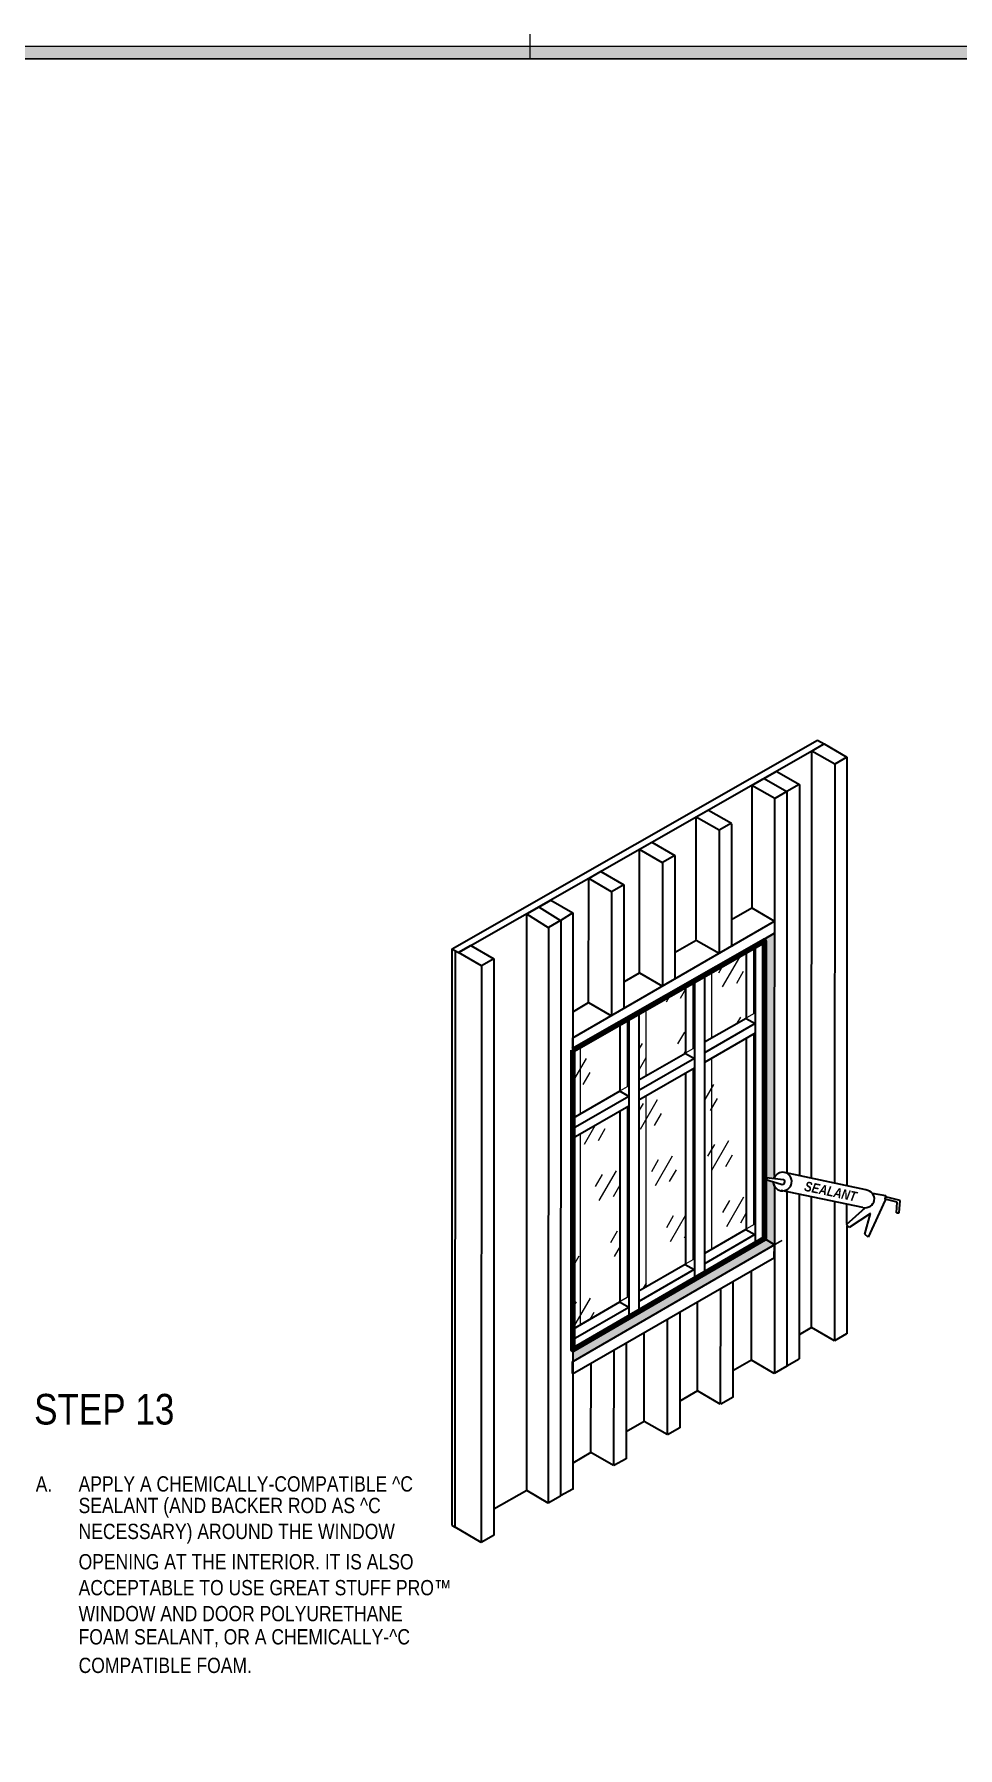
# Model space of a CAD drawing. Header units: inches. Extents: x -17.6 to 82.3, y -15.1 to 23.2.
# Drawn here: x 56.27 to 65.71, y 5.68 to 23.19 of the extents above; entities that cross this region are included whole.
import ezdxf

# ---------------------------------------------------------------- set-up
doc = ezdxf.new("R2010")
doc.units = ezdxf.units.IN
doc.header["$MEASUREMENT"] = 0
for name, color, linetype, lineweight in [('.ATI-DETAIL', 7, 'Continuous', 0), ('.ATI-HATCH', 7, 'Continuous', 0), ('.ATI-TEXT', 7, 'Continuous', 0), ('G-ANNO-TTLB', 7, 'Continuous', 0), ('TYVEK', 7, 'Continuous', 0), ('X-REF - TRACED', 7, 'Continuous', 0)]:
    doc.layers.add(name, color=color, linetype=linetype, lineweight=lineweight)

# ---------------------------------------------------------------- blocks, each defined once
blk = doc.blocks.new('Block_281')
at = {"layer": 'TYVEK', "color": 1, "lineweight": 25, "true_color": 0xff0000}
for p, q in [((63.544, 13.832), (63.544, 13.214)), ((62.924, 13.475), (62.924, 13.062)), ((63.544, 13.133), (63.12, 12.889)), ((63.544, 13.214), (63.544, 13.133)), ((63.544, 13.133), (63.636, 13.08)), ((62.924, 13.062), (62.924, 12.776)), ((63.636, 13.08), (63.12, 12.782)), ((62.923, 10.619), (62.448, 10.345)), ((63.015, 10.566), (62.448, 10.239)), ((62.345, 10.179), (62.252, 10.232))]:
    blk.add_line(p, q, dxfattribs=at)
blk = doc.blocks.new('Block_280')
at = {"layer": 'TYVEK', "color": 1, "lineweight": 25, "true_color": 0xff0000}
for p, q in [((63.636, 13.886), (63.636, 10.825)), ((63.017, 13.528), (63.017, 10.468)), ((63.12, 13.588), (63.12, 10.527)), ((62.346, 13.141), (62.346, 10.081)), ((62.449, 13.201), (62.449, 10.14)), ((62.254, 13.088), (62.254, 12.47)), ((63.636, 12.981), (63.12, 12.683)), ((63.544, 12.928), (63.544, 10.976)), ((62.924, 12.776), (62.449, 12.502)), ((63.017, 12.722), (62.449, 12.395)), ((63.017, 12.623), (62.449, 12.296)), ((62.924, 12.776), (63.017, 12.722)), ((62.254, 12.47), (62.254, 12.389)), ((62.924, 12.57), (62.924, 10.618)), ((62.254, 12.389), (61.779, 12.114)), ((62.346, 12.335), (61.779, 12.008)), ((62.346, 12.335), (62.254, 12.389)), ((62.346, 12.236), (61.779, 11.909)), ((62.254, 12.183), (62.254, 10.231)), ((63.542, 10.977), (63.118, 10.732)), ((63.635, 10.924), (63.118, 10.626)), ((63.542, 10.977), (63.635, 10.924)), ((62.252, 10.232), (61.777, 9.958)), ((62.345, 10.179), (61.777, 9.851))]:
    blk.add_line(p, q, dxfattribs=at)
at = {"layer": 'TYVEK'}
blk.add_blockref('Block_281', (0, 0), dxfattribs=at)
blk = doc.blocks.new('Block_279')
at = {"layer": 'TYVEK', "color": 1, "lineweight": 25, "true_color": 0xff0000}
blk.add_line((62.923, 10.619), (63.015, 10.566), dxfattribs=at)
at = {"layer": 'TYVEK'}
blk.add_blockref('Block_280', (0, 0), dxfattribs=at)
blk = doc.blocks.new('Block_282')
at = {"layer": 'TYVEK', "color": 18, "lineweight": 25, "true_color": 0x000000}
for points in [[(64.091, 15.543)], [(64.091, 11.163)]]:
    blk.add_lwpolyline(points, dxfattribs=at)
blk = doc.blocks.new('Block_283')
at = {"layer": 'TYVEK', "color": 18, "lineweight": 25, "true_color": 0x000000}
blk.add_line((61.773, 14.212), (61.773, 8.32), dxfattribs=at)
for points in [[(61.244, 13.9)], [(61.244, 8.007)]]:
    blk.add_lwpolyline(points, dxfattribs=at)
blk = doc.blocks.new('Block_284')
at = {"layer": 'TYVEK', "color": 18, "lineweight": 25, "true_color": 0x000000}
for p, q in [((61.43, 14.271), (61.65, 14.135)), ((61.549, 14.342), (61.776, 14.211))]:
    blk.add_line(p, q, dxfattribs=at)
blk = doc.blocks.new('Block_438')
at = {"layer": '.ATI-TEXT', "char_height": 0.2, "attachment_point": 7}
for s, insert in [('\\C18;\\c0;\\FArial Narrow|b0|i0|c1;\\H0.156250;\\W1.000000;A.', (56.288, 8.296)), ('\\C18;\\c0;\\FArial Narrow|b0|i0|c1;\\H0.156250;\\W1.000000;APPLY A CHEMICALLY-COMPATIBLE ^C', (56.726, 8.296)), ('\\C18;\\c0;\\FArial Narrow|b0|i0|c1;\\H0.156250;\\W1.000000;SEALANT (AND BACKER ROD AS ^C', (56.726, 8.031)), ('\\C18;\\c0;\\FArial Narrow|b0|i0|c1;\\H0.156250;\\W1.000000;NECESSARY) AROUND THE WINDOW ', (56.726, 7.766)), ('\\C18;\\c0;\\FArial Narrow|b0|i0|c1;\\H0.156250;\\W1.000000;OPENING AT THE INTERIOR. IT IS ALSO ', (56.726, 7.501)), ('\\C18;\\c0;\\FArial Narrow|b0|i0|c1;\\H0.156250;\\W1.000000;ACCEPTABLE TO USE GREAT STUFF PRO™ ', (56.726, 7.236)), ('\\C18;\\c0;\\FArial Narrow|b0|i0|c1;\\H0.156250;\\W1.000000;WINDOW AND DOOR POLYURETHANE ', (56.726, 6.971)), ('\\C18;\\c0;\\FArial Narrow|b0|i0|c1;\\H0.156250;\\W1.000000;FOAM SEALANT, OR A CHEMICALLY-^C', (56.726, 6.707)), ('\\C18;\\c0;\\FArial Narrow|b0|i0|c1;\\H0.156250;\\W1.000000;COMPATIBLE FOAM.', (56.726, 6.442))]:
    blk.add_mtext(s, dxfattribs=dict(at, insert=insert))

msp = doc.modelspace()

# ---------------------------------------------------------------- hatches: boundary and pattern name
at = {"layer": '.ATI-HATCH', "true_color": 0x808080, "transparency": 33554483}
msp.add_hatch(color=8, dxfattribs=at).paths.add_polyline_path([(63.911, 10.865), (63.83, 10.823), (63.72, 10.887), (63.698, 10.872), (63.18, 10.573), (63.077, 10.514), (62.509, 10.186), (61.774, 9.759), (61.774, 9.629)])
at = {"layer": 'G-ANNO-TTLB', "true_color": 0xff00ff, "transparency": 33554687}
h = msp.add_hatch(color=6, dxfattribs=at)
edge = h.paths.add_edge_path()
edge.add_spline(control_points=[(77.902, -11.061), (77.902, -11.061), (37.214, -11.061), (37.214, -11.061), (37.214, -11.061), (37.214, 23.064), (37.214, 23.064), (37.214, 23.064), (77.902, 23.064), (77.902, 23.064), (77.902, 23.064), (77.902, -11.061), (77.902, -11.061)], knot_values=[0, 0, 0, 0, 1, 1, 1, 2, 2, 2, 3, 3, 3, 4, 4, 4, 4], degree=3, periodic=0)
edge = h.paths.add_edge_path()
edge.add_spline(control_points=[(37.339, 22.939), (37.339, 22.939), (37.339, -10.936), (37.339, -10.936), (37.339, -10.936), (77.777, -10.936), (77.777, -10.936), (77.777, -10.936), (77.777, 22.939), (77.777, 22.939), (77.777, 22.939), (37.339, 22.939), (37.339, 22.939)], knot_values=[0, 0, 0, 0, 1, 1, 1, 2, 2, 2, 3, 3, 3, 4, 4, 4, 4], degree=3, periodic=0)
edge.add_line((37.339, 22.939), (37.339, 22.939))
at = {"layer": 'TYVEK', "true_color": 0x808080, "transparency": 33554483}
h = msp.add_hatch(color=8, dxfattribs=at)
edge = h.paths.add_edge_path()
edge.add_spline(control_points=[(63.733, 11.498), (63.733, 11.492), (63.736, 11.487), (63.742, 11.485), (63.742, 11.485), (63.819, 11.463), (63.819, 11.463), (63.819, 11.445), (63.825, 11.428), (63.834, 11.414), (63.834, 11.414), (63.834, 10.82), (63.834, 10.82), (63.834, 10.82), (63.724, 10.883), (63.724, 10.883), (63.724, 10.883), (63.724, 13.944), (63.724, 13.944), (63.724, 13.944), (63.836, 14.008), (63.836, 14.008), (63.836, 14.008), (63.834, 11.519), (63.834, 11.519), (63.83, 11.512), (63.827, 11.505), (63.824, 11.498), (63.824, 11.498), (63.745, 11.507), (63.745, 11.507), (63.739, 11.507), (63.734, 11.504), (63.733, 11.498)], knot_values=[0, 0, 0, 0, 1, 1, 1, 2, 2, 2, 3, 3, 3, 4, 4, 4, 5, 5, 5, 6, 6, 6, 7, 7, 7, 8, 8, 8, 9, 9, 9, 10, 10, 10, 11, 11, 11, 11], degree=3, periodic=0)

# ---------------------------------------------------------------- linework, layer by layer
at = {"layer": '.ATI-DETAIL', "color": 18, "lineweight": 25, "true_color": 0x000000}
msp.add_line((64.091, 15.522), (64.091, 11.527), dxfattribs=at)
at = {"layer": '.ATI-DETAIL'}
for points, knots in [([(63.619, 13.879), (63.619, 13.879), (63.195, 13.634), (63.195, 13.634), (63.195, 13.634), (63.195, 12.936), (63.195, 12.936), (63.195, 12.936), (63.619, 13.18), (63.619, 13.18), (63.619, 13.18), (63.619, 13.261), (63.619, 13.261), (63.619, 13.261), (63.619, 13.879), (63.619, 13.879)], [0, 0, 0, 0, 1, 1, 1, 2, 2, 2, 3, 3, 3, 4, 4, 4, 5, 5, 5, 5]), ([(63, 13.109), (63, 13.109), (63, 13.521), (63, 13.521), (63, 13.521), (62.525, 13.247), (62.525, 13.247), (62.525, 13.247), (62.525, 12.548), (62.525, 12.548), (62.525, 12.548), (63, 12.823), (63, 12.823), (63, 12.823), (63, 13.109), (63, 13.109)], [0, 0, 0, 0, 1, 1, 1, 2, 2, 2, 3, 3, 3, 4, 4, 4, 5, 5, 5, 5]), ([(62.329, 13.134), (62.329, 13.134), (61.854, 12.86), (61.854, 12.86), (61.854, 12.86), (61.854, 12.161), (61.854, 12.161), (61.854, 12.161), (62.329, 12.435), (62.329, 12.435), (62.329, 12.435), (62.329, 12.516), (62.329, 12.516), (62.329, 12.516), (62.329, 13.134), (62.329, 13.134)], [0, 0, 0, 0, 1, 1, 1, 2, 2, 2, 3, 3, 3, 4, 4, 4, 5, 5, 5, 5]), ([(63.619, 12.975), (63.619, 12.975), (63.195, 12.73), (63.195, 12.73), (63.195, 12.73), (63.195, 10.78), (63.195, 10.78), (63.195, 10.78), (63.619, 11.025), (63.619, 11.025), (63.619, 11.025), (63.619, 12.975), (63.619, 12.975)], [0, 0, 0, 0, 1, 1, 1, 2, 2, 2, 3, 3, 3, 4, 4, 4, 4]), ([(63, 12.617), (63, 12.617), (62.525, 12.343), (62.525, 12.343), (62.525, 12.343), (62.525, 10.393), (62.525, 10.393), (62.525, 10.393), (63, 10.667), (63, 10.667), (63, 10.667), (63, 12.617), (63, 12.617)], [0, 0, 0, 0, 1, 1, 1, 2, 2, 2, 3, 3, 3, 4, 4, 4, 4]), ([(62.329, 12.23), (62.329, 12.23), (61.854, 11.956), (61.854, 11.956), (61.854, 11.956), (61.854, 10.006), (61.854, 10.006), (61.854, 10.006), (62.329, 10.28), (62.329, 10.28), (62.329, 10.28), (62.329, 12.23), (62.329, 12.23)], [0, 0, 0, 0, 1, 1, 1, 2, 2, 2, 3, 3, 3, 4, 4, 4, 4])]:
    msp.add_open_spline(points, degree=3, knots=knots, dxfattribs=at)
at = {"layer": '.ATI-DETAIL', "color": 251, "lineweight": 0, "true_color": 0x5b5b5b}
for points in [[(63.267, 13.599), (63.267, 13.599), (63.332, 13.712), (63.332, 13.712)], [(63.305, 13.456), (63.305, 13.456), (63.48, 13.759), (63.48, 13.759)], [(63.449, 13.494), (63.449, 13.494), (63.519, 13.615), (63.519, 13.615)], [(62.732, 13.302), (62.732, 13.302), (62.786, 13.397), (62.786, 13.397)], [(62.875, 13.34), (62.875, 13.34), (62.93, 13.436), (62.93, 13.436)], [(63.454, 13.083), (63.454, 13.083), (63.491, 13.147), (63.491, 13.147)], [(62.847, 12.872), (62.847, 12.872), (62.917, 12.993), (62.917, 12.993)], [(62.455, 12.824), (62.455, 12.824), (62.487, 12.878), (62.487, 12.878)], [(62.908, 12.768), (62.908, 12.768), (62.93, 12.806), (62.93, 12.806)], [(61.785, 12.502), (61.785, 12.502), (61.913, 12.724), (61.913, 12.724)], [(62.455, 12.614), (62.455, 12.614), (62.525, 12.734), (62.525, 12.734)], [(61.881, 12.459), (61.881, 12.459), (61.951, 12.58), (61.951, 12.58)], [(63.126, 12.305), (63.126, 12.305), (63.214, 12.458), (63.214, 12.458)], [(62.455, 12.194), (62.455, 12.194), (62.497, 12.265), (62.497, 12.265)], [(62.465, 12.001), (62.465, 12.001), (62.64, 12.304), (62.64, 12.304)], [(63.182, 12.193), (63.182, 12.193), (63.252, 12.314), (63.252, 12.314)], [(62.609, 12.039), (62.609, 12.039), (62.679, 12.16), (62.679, 12.16)], [(61.892, 11.847), (61.892, 11.847), (62.003, 12.04), (62.003, 12.04)], [(62.035, 11.885), (62.035, 11.885), (62.105, 12.007), (62.105, 12.007)], [(63.154, 11.724), (63.154, 11.724), (63.224, 11.845), (63.224, 11.845)], [(63.193, 11.581), (63.193, 11.581), (63.368, 11.884), (63.368, 11.884)], [(63.336, 11.619), (63.336, 11.619), (63.406, 11.74), (63.406, 11.74)], [(62.045, 11.273), (62.045, 11.273), (62.22, 11.576), (62.22, 11.576)], [(62.581, 11.57), (62.581, 11.57), (62.651, 11.692), (62.651, 11.692)], [(62.619, 11.427), (62.619, 11.427), (62.794, 11.73), (62.794, 11.73)], [(62.762, 11.465), (62.762, 11.465), (62.832, 11.587), (62.832, 11.587)], [(62.007, 11.417), (62.007, 11.417), (62.077, 11.538), (62.077, 11.538)], [(62.189, 11.312), (62.189, 11.312), (62.259, 11.433), (62.259, 11.433)], [(63.308, 11.15), (63.308, 11.15), (63.378, 11.272), (63.378, 11.272)], [(63.346, 11.007), (63.346, 11.007), (63.521, 11.31), (63.521, 11.31)], [(62.734, 10.997), (62.734, 10.997), (62.804, 11.118), (62.804, 11.118)], [(62.773, 10.853), (62.773, 10.853), (62.93, 11.126), (62.93, 11.126)], [(63.49, 11.045), (63.49, 11.045), (63.55, 11.149), (63.55, 11.149)], [(62.161, 10.843), (62.161, 10.843), (62.231, 10.964), (62.231, 10.964)], [(62.916, 10.892), (62.916, 10.892), (62.93, 10.916), (62.93, 10.916)], [(61.785, 10.822), (61.785, 10.822), (61.8, 10.849), (61.8, 10.849)], [(61.785, 10.612), (61.785, 10.612), (61.839, 10.706), (61.839, 10.706)], [(62.199, 10.7), (62.199, 10.7), (62.26, 10.805), (62.26, 10.805)], [(62.497, 10.375), (62.497, 10.375), (62.528, 10.429), (62.528, 10.429)], [(61.785, 9.982), (61.785, 9.982), (61.954, 10.275), (61.954, 10.275)], [(61.785, 10.192), (61.785, 10.192), (61.811, 10.237), (61.811, 10.237)], [(61.951, 10.06), (61.951, 10.06), (61.992, 10.132), (61.992, 10.132)]]:
    msp.add_open_spline(points, degree=3, dxfattribs=at)
at = {"layer": '.ATI-HATCH'}
msp.add_lwpolyline([(63.911, 10.865), (63.83, 10.823), (63.72, 10.887), (63.698, 10.872), (63.18, 10.573), (63.077, 10.514), (62.509, 10.186), (61.774, 9.759), (61.774, 9.629)], close=True, dxfattribs=at)
at = {"layer": 'G-ANNO-TTLB', "color": 6, "lineweight": 9, "true_color": 0xff00ff}
for p, q in [((61.339, 22.939), (61.339, 23.189)), ((77.902, 23.064), (37.214, 23.064)), ((77.777, 22.939), (37.339, 22.939)), ((37.339, 22.939), (77.777, 22.939))]:
    msp.add_line(p, q, dxfattribs=at)
at = {"layer": 'G-ANNO-TTLB', "color": 18, "lineweight": 0, "true_color": 0x000000}
msp.add_lwpolyline([(37.339, -10.936), (37.339, 22.939), (77.777, 22.939), (77.777, -10.936)], close=True, dxfattribs=at)
at = {"layer": 'G-ANNO-TTLB'}
for points in [[(77.902, -11.061), (77.902, -11.061), (37.214, -11.061), (37.214, -11.061), (37.214, -11.061), (37.214, 23.064), (37.214, 23.064), (37.214, 23.064), (77.902, 23.064), (77.902, 23.064), (77.902, 23.064), (77.902, -11.061), (77.902, -11.061)], [(37.339, 22.939), (37.339, 22.939), (37.339, -10.936), (37.339, -10.936), (37.339, -10.936), (77.777, -10.936), (77.777, -10.936), (77.777, -10.936), (77.777, 22.939), (77.777, 22.939), (77.777, 22.939), (37.339, 22.939), (37.339, 22.939)]]:
    msp.add_open_spline(points, degree=3, knots=[0, 0, 0, 0, 1, 1, 1, 2, 2, 2, 3, 3, 3, 4, 4, 4, 4], dxfattribs=at)
at = {"layer": 'TYVEK', "color": 18, "lineweight": 25, "true_color": 0x000000}
for p, q in [((60.542, 13.844), (64.275, 15.976)), ((64.342, 15.937), (64.217, 15.865)), ((64.275, 15.976), (64.342, 15.937)), ((64.342, 15.937), (64.575, 15.802)), ((64.214, 11.506), (64.217, 15.865)), ((64.45, 15.73), (64.217, 15.865)), ((64.575, 15.802), (64.45, 15.73)), ((64.575, 15.802), (64.575, 11.422)), ((63.731, 15.586), (63.606, 15.514)), ((63.857, 15.657), (63.732, 15.586)), ((63.857, 15.657), (64.091, 15.522)), ((64.45, 15.73), (64.447, 11.461)), ((63.837, 15.379), (63.603, 15.514)), ((63.603, 15.514), (63.603, 14.262)), ((64.088, 15.522), (63.962, 15.451)), ((63.962, 15.451), (63.962, 11.552)), ((63.16, 15.262), (63.035, 15.19)), ((63.16, 15.262), (63.394, 15.127)), ((63.836, 15.379), (63.832, 11.527)), ((63.035, 13.938), (63.036, 15.194)), ((63.269, 15.055), (63.035, 15.19)), ((63.394, 15.127), (63.269, 15.055)), ((63.394, 15.12), (63.394, 13.863)), ((62.581, 14.931), (62.456, 14.859)), ((62.581, 14.933), (62.815, 14.798)), ((63.269, 15.055), (63.268, 13.797)), ((62.69, 14.724), (62.456, 14.859)), ((62.456, 13.599), (62.456, 14.859)), ((62.69, 14.724), (62.689, 13.462)), ((62.815, 14.798), (62.69, 14.726)), ((62.815, 14.796), (62.815, 13.535)), ((61.936, 13.295), (61.937, 14.561)), ((62.062, 14.633), (61.937, 14.561)), ((62.17, 14.426), (61.937, 14.561)), ((62.062, 14.633), (62.296, 14.498)), ((62.17, 14.426), (62.169, 13.16)), ((62.295, 14.498), (62.17, 14.426)), ((62.296, 14.498), (62.296, 13.233)), ((61.43, 14.271), (61.305, 14.199)), ((61.525, 14.06), (61.305, 14.199)), ((61.305, 8.309), (61.305, 14.199)), ((61.555, 14.342), (61.43, 14.271)), ((61.776, 14.211), (61.654, 14.138)), ((63.394, 14.143), (63.603, 14.262)), ((63.602, 14.262), (63.836, 14.127)), ((61.525, 14.063), (61.521, 8.18)), ((61.65, 14.134), (61.525, 14.063)), ((61.651, 14.136), (61.647, 8.253)), ((61.773, 12.935), (63.836, 14.127)), ((60.542, 7.95), (60.542, 13.844)), ((60.545, 13.842), (60.608, 13.805)), ((60.733, 13.877), (60.608, 13.805)), ((60.733, 13.877), (60.967, 13.742)), ((63.832, 14.002), (61.773, 12.807)), ((62.82, 13.811), (63.035, 13.933)), ((63.035, 13.933), (63.269, 13.798)), ((60.572, 7.933), (60.575, 13.817)), ((60.842, 13.67), (60.608, 13.805)), ((60.842, 13.67), (60.838, 7.778)), ((60.967, 13.742), (60.842, 13.67)), ((60.967, 13.742), (60.967, 7.85)), ((62.301, 13.509), (62.456, 13.599)), ((62.456, 13.598), (62.689, 13.463)), ((61.781, 13.205), (61.936, 13.295)), ((61.936, 13.295), (62.17, 13.16)), ((61.773, 12.813), (61.773, 12.935)), ((63.834, 11.414), (63.834, 9.505)), ((63.961, 11.358), (63.961, 9.579)), ((64.087, 11.335), (64.087, 9.653)), ((64.213, 9.974), (64.214, 11.308)), ((64.447, 11.255), (64.446, 9.838)), ((64.575, 11.038), (64.575, 11.227)), ((63.833, 10.82), (63.724, 10.887)), ((64.575, 11.012), (64.575, 9.91)), ((61.771, 9.501), (63.833, 10.689)), ((63.833, 10.82), (61.777, 9.626)), ((63.832, 10.693), (63.833, 10.814)), ((63.599, 9.641), (63.599, 10.555)), ((63.282, 10.372), (63.281, 9.191)), ((63.41, 10.446), (63.41, 9.263)), ((63.048, 9.327), (63.048, 10.231)), ((62.737, 10.058), (62.737, 8.88)), ((62.866, 10.127), (62.866, 8.951)), ((62.32, 9.817), (62.32, 8.634)), ((62.503, 9.015), (62.504, 9.923)), ((64.446, 9.838), (64.213, 9.973)), ((64.571, 9.91), (64.446, 9.838)), ((62.192, 9.739), (62.191, 8.563)), ((63.832, 9.505), (63.599, 9.64)), ((64.087, 9.651), (63.962, 9.579)), ((61.77, 9.505), (61.77, 9.626)), ((61.957, 9.608), (61.956, 8.698)), ((63.961, 9.579), (63.832, 9.505)), ((63.281, 9.191), (63.048, 9.326)), ((63.411, 9.263), (63.286, 9.191)), ((62.737, 8.88), (62.503, 9.015)), ((62.866, 8.949), (62.741, 8.877)), ((62.191, 8.563), (61.958, 8.698)), ((62.32, 8.634), (62.195, 8.563)), ((61.523, 8.18), (61.305, 8.309)), ((61.648, 8.252), (61.523, 8.18)), ((61.774, 8.324), (61.649, 8.253)), ((60.542, 7.95), (60.572, 7.933)), ((60.838, 7.778), (60.572, 7.933)), ((60.963, 7.85), (60.838, 7.778))]:
    msp.add_line(p, q, dxfattribs=at)
at = {"layer": 'TYVEK', "color": 2, "lineweight": 25, "true_color": 0xffff00}
for p, q in [((60.608, 13.805), (64.342, 15.937)), ((64.213, 9.974), (64.087, 9.9)), ((63.599, 9.641), (63.409, 9.533)), ((63.048, 9.327), (62.867, 9.222)), ((62.503, 9.015), (62.32, 8.907)), ((61.957, 8.698), (61.773, 8.59)), ((61.305, 8.309), (60.968, 8.117))]:
    msp.add_line(p, q, dxfattribs=at)
at = {"layer": 'TYVEK', "color": 1, "lineweight": 25, "true_color": 0xff0000}
for p, q in [((64.217, 15.865), (64.217, 15.866)), ((63.712, 10.872), (63.194, 10.573)), ((63.09, 10.514), (62.523, 10.186)), ((63.09, 10.514), (63.195, 10.574))]:
    msp.add_line(p, q, dxfattribs=at)
at = {"layer": 'TYVEK', "color": 18, "lineweight": 25, "true_color": 0x000000}
msp.add_lwpolyline([(63.728, 15.586), (63.962, 15.451), (63.837, 15.379)], dxfattribs=at)
at = {"layer": 'TYVEK', "color": 18, "lineweight": 80, "true_color": 0x000000}
msp.add_lwpolyline([(61.773, 12.807), (63.732, 13.927), (63.732, 10.883), (61.774, 9.747), (61.773, 12.807)], dxfattribs=at)
at = {"layer": 'TYVEK'}
msp.add_open_spline([(63.733, 11.498), (63.733, 11.492), (63.736, 11.487), (63.742, 11.485), (63.742, 11.485), (63.819, 11.463), (63.819, 11.463), (63.819, 11.445), (63.825, 11.428), (63.834, 11.414), (63.834, 11.414), (63.834, 10.82), (63.834, 10.82), (63.834, 10.82), (63.724, 10.883), (63.724, 10.883), (63.724, 10.883), (63.724, 13.944), (63.724, 13.944), (63.724, 13.944), (63.836, 14.008), (63.836, 14.008), (63.836, 14.008), (63.834, 11.519), (63.834, 11.519), (63.83, 11.512), (63.827, 11.505), (63.824, 11.498), (63.824, 11.498), (63.745, 11.507), (63.745, 11.507), (63.739, 11.507), (63.734, 11.504), (63.733, 11.498)], degree=3, knots=[0, 0, 0, 0, 1, 1, 1, 2, 2, 2, 3, 3, 3, 4, 4, 4, 5, 5, 5, 6, 6, 6, 7, 7, 7, 8, 8, 8, 9, 9, 9, 10, 10, 10, 11, 11, 11, 11], dxfattribs=at)
at = {"layer": 'X-REF - TRACED', "color": 1, "lineweight": 25, "true_color": 0xff0000}
for p, q in [((64.767, 11.381), (63.936, 11.559)), ((63.745, 11.486), (63.904, 11.439)), ((63.749, 11.506), (63.928, 11.486)), ((64.737, 11.2), (63.901, 11.373)), ((64.964, 11.277), (64.791, 10.899)), ((64.833, 11.349), (64.969, 11.322)), ((64.969, 11.322), (64.964, 11.277)), ((64.965, 11.285), (64.968, 11.309)), ((65.089, 11.255), (64.965, 11.285)), ((65.117, 11.273), (64.968, 11.309)), ((65.082, 11.148), (65.089, 11.255)), ((65.108, 11.147), (65.117, 11.273)), ((64.57, 11.027), (64.761, 11.196)), ((64.814, 11.138), (64.596, 10.998)), ((64.758, 10.929), (64.814, 11.138)), ((65.082, 11.148), (65.108, 11.147)), ((64.596, 10.998), (64.57, 11.027)), ((64.791, 10.899), (64.758, 10.929))]:
    msp.add_line(p, q, dxfattribs=at)
msp.add_circle((63.747, 11.496), 0.01, dxfattribs=at)
for points, knots in [([(63.822, 11.463), (63.823, 11.411), (63.867, 11.37), (63.919, 11.371), (63.972, 11.373), (64.013, 11.417), (64.011, 11.469), (64.01, 11.522), (63.966, 11.563), (63.914, 11.561), (63.874, 11.56), (63.84, 11.534), (63.827, 11.497)], [0, 0, 0, 0, 1, 1, 1, 2, 2, 2, 3, 3, 3, 4, 4, 4, 4]), ([(63.904, 11.439), (63.916, 11.433), (63.931, 11.439), (63.938, 11.452), (63.944, 11.465), (63.94, 11.48), (63.928, 11.486)], [0, 0, 0, 0, 1, 1, 1, 2, 2, 2, 2]), ([(64.737, 11.2), (64.794, 11.191), (64.846, 11.224), (64.854, 11.274), (64.862, 11.324), (64.823, 11.372), (64.767, 11.381)], [0, 0, 0, 0, 1, 1, 1, 2, 2, 2, 2])]:
    msp.add_open_spline(points, degree=3, knots=knots, dxfattribs=at)

# ---------------------------------------------------------------- block references
at = {"layer": '.ATI-TEXT'}
msp.add_blockref('Block_438', (0, 0), dxfattribs=at)
at = {"layer": 'TYVEK'}
for name in ['Block_282', 'Block_283', 'Block_284', 'Block_279']:
    msp.add_blockref(name, (0, 0), dxfattribs=at)

# ---------------------------------------------------------------- texts
at = {"layer": '.ATI-TEXT', "insert": (56.272, 8.979), "char_height": 0.2, "attachment_point": 7}
msp.add_mtext('\\C18;\\c0;\\FArial Narrow|b0|i0|c1;\\H0.312500;\\W1.000000;STEP 13', dxfattribs=at)
at = {"layer": 'TYVEK', "insert": (64.133, 11.371), "char_height": 0.2, "attachment_point": 7, "rotation": 348.0926}
msp.add_mtext('\\C252;\\c8684676;\\FArial Narrow Bold Italic|b1|i1|c1;\\H0.100215;\\W0.994518;SEALANT', dxfattribs=at)

doc.saveas('drawing.dxf')
